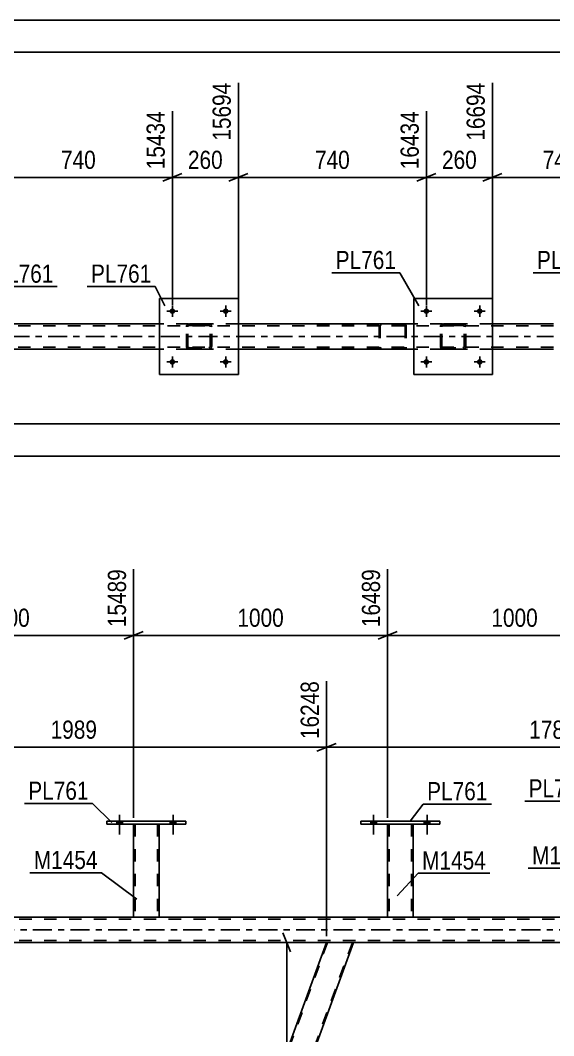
# Model space of a CAD drawing. Header units: millimetres. Extents: x 0 to 841, y 0 to 594.
# Drawn here: x 669.8 to 753.8, y 434 to 594 of the extents above; entities that cross this region are included whole.
import ezdxf

# ---------------------------------------------------------------- set-up
doc = ezdxf.new("R2010")
doc.units = ezdxf.units.MM
doc.linetypes.add('DXK_LINE_DOT2', pattern=[3.9198, 1.9599, -1.9599])
doc.linetypes.add('DXK_LINE_DOT3', pattern=[5.9187, 2.979, -0.9799, 0.9799, -0.9799])
doc.styles.add('Arial Narrow', font='ARIALN.TTF', dxfattribs={"height": 0.2})

# ---------------------------------------------------------------- blocks, each defined once
blk = doc.blocks.new('Unknown-814553284-1133')
at = {"color": 5, "linetype": 'Continuous'}
for p, q in [((841, 594), (0, 594)), ((836, 589), (5, 589))]:
    blk.add_line(p, q, dxfattribs=at)
blk = doc.blocks.new('Part-814553284-2963 - 2913')
at = {"color": 7, "linetype": 'DXK_LINE_DOT2'}
for p, q in [((753.76, 545.84), (76.4, 545.84)), ((704.16, 546.16), (691.76, 546.16)), ((744.16, 546.16), (731.76, 546.16)), ((753.76, 542.48), (76.4, 542.48)), ((704.16, 542.16), (691.76, 542.16)), ((744.16, 542.16), (731.76, 542.16))]:
    blk.add_line(p, q, dxfattribs=at)
at = {"color": 2, "linetype": 'Continuous'}
for p, q in [((691.76, 546.16), (664.16, 546.16)), ((731.76, 546.16), (704.16, 546.16)), ((753.76, 546.16), (744.16, 546.16)), ((691.76, 542.16), (664.16, 542.16)), ((731.76, 542.16), (704.16, 542.16)), ((753.76, 542.16), (744.16, 542.16))]:
    blk.add_line(p, q, dxfattribs=at)
at = {"color": 7, "linetype": 'DXK_LINE_DOT3'}
blk.add_line((76.4, 544.16), (753.76, 544.16), dxfattribs=at)
blk = doc.blocks.new('Part-814553284-3054 - 2913')
at = {"color": 2, "linetype": 'Continuous'}
for p, q in [((691.76, 550.16), (691.76, 538.16)), ((691.76, 550.16), (704.16, 550.16)), ((704.16, 550.16), (704.16, 538.16)), ((691.76, 538.16), (704.16, 538.16))]:
    blk.add_line(p, q, dxfattribs=at)
blk = doc.blocks.new('Part-814553284-3055 - 2913')
at = {"color": 7, "linetype": 'DXK_LINE_DOT2'}
for p, q in [((695.96, 545.68), (695.99, 545.86)), ((695.99, 545.86), (695.96, 545.68)), ((696.2, 545.68), (696.22, 545.77)), ((696.22, 545.77), (696.2, 545.68)), ((696.22, 545.77), (696.27, 545.85)), ((696.27, 545.85), (696.22, 545.77)), ((696.25, 546.12), (696.44, 546.16)), ((696.44, 546.16), (696.25, 546.12)), ((696.27, 545.85), (696.35, 545.9)), ((696.35, 545.9), (696.27, 545.85)), ((696.35, 545.9), (696.44, 545.92)), ((696.44, 545.92), (696.35, 545.9)), ((696.44, 546.16), (699.48, 546.16)), ((696.44, 546.16), (696.44, 546.16)), ((696.44, 546.16), (699.48, 546.16)), ((696.44, 545.92), (699.48, 545.92)), ((696.44, 545.92), (696.44, 545.92)), ((699.48, 545.92), (696.44, 545.92)), ((699.48, 546.16), (699.48, 546.16)), ((699.48, 546.16), (699.66, 546.12)), ((699.66, 546.12), (699.48, 546.16)), ((699.48, 545.92), (699.48, 545.92)), ((699.48, 545.92), (699.57, 545.9)), ((699.57, 545.9), (699.48, 545.92)), ((699.57, 545.9), (699.65, 545.85)), ((699.65, 545.85), (699.57, 545.9)), ((699.65, 545.85), (699.7, 545.77)), ((699.7, 545.77), (699.65, 545.85)), ((699.7, 545.77), (699.72, 545.68)), ((699.72, 545.68), (699.7, 545.77)), ((699.92, 545.86), (699.96, 545.68)), ((699.96, 545.68), (699.92, 545.86)), ((695.96, 542.64), (695.96, 545.68)), ((696.2, 542.64), (696.2, 545.68)), ((699.72, 542.64), (699.72, 545.68)), ((699.96, 542.64), (699.96, 545.68)), ((695.99, 542.45), (695.96, 542.64)), ((695.96, 542.64), (695.99, 542.45)), ((696.22, 542.54), (696.2, 542.64)), ((696.2, 542.64), (696.22, 542.55)), ((696.22, 542.55), (696.27, 542.47)), ((696.27, 542.47), (696.22, 542.54)), ((699.65, 542.47), (699.7, 542.55)), ((699.7, 542.54), (699.65, 542.47)), ((699.72, 542.64), (699.7, 542.54)), ((699.7, 542.55), (699.72, 542.64)), ((699.96, 542.64), (699.92, 542.45)), ((699.92, 542.45), (699.96, 542.64)), ((696.44, 542.16), (696.25, 542.19)), ((696.25, 542.19), (696.44, 542.16)), ((696.35, 542.41), (696.27, 542.47)), ((696.27, 542.47), (696.35, 542.42)), ((696.35, 542.42), (696.44, 542.4)), ((696.44, 542.4), (696.35, 542.41)), ((696.44, 542.4), (699.48, 542.4)), ((696.44, 542.4), (696.44, 542.4)), ((696.44, 542.4), (699.48, 542.4)), ((696.44, 542.16), (699.48, 542.16)), ((696.44, 542.16), (696.44, 542.16)), ((696.44, 542.16), (699.48, 542.16)), ((699.48, 542.4), (699.57, 542.42)), ((699.57, 542.41), (699.48, 542.4)), ((699.48, 542.4), (699.48, 542.4)), ((699.66, 542.19), (699.48, 542.16)), ((699.48, 542.16), (699.66, 542.19)), ((699.48, 542.16), (699.48, 542.16)), ((699.65, 542.47), (699.57, 542.41)), ((699.57, 542.42), (699.65, 542.47))]:
    blk.add_line(p, q, dxfattribs=at)
at = {"color": 7, "linetype": 'DXK_LINE_DOT3'}
blk.add_line((697.96, 544.16), (697.96, 544.16), dxfattribs=at)
at = {"color": 7, "linetype": 'DXK_LINE_DOT2'}
for centre, start, end in [((696.44, 545.68), 112.5, 157.5), ((696.44, 545.68), 112.5, 157.5), ((699.48, 545.68), 22.5, 67.5), ((699.48, 545.68), 22.5, 67.5), ((696.44, 542.64), 202.5, 247.5), ((696.44, 542.64), 202.5, 247.5), ((699.48, 542.64), 292.5, 337.5), ((699.48, 542.64), 292.5, 337.5)]:
    blk.add_arc(centre, 0.48, start, end, dxfattribs=at)
blk = doc.blocks.new('Bolt-814553284-3177 - 2913')
at = {"linetype": 'Continuous'}
for points in [[(734.2, 540.16, -1), (733.32, 540.16, -1)], [(742.6, 540.16, -1), (741.72, 540.16, -1)]]:
    blk.add_hatch(color=1, dxfattribs=at).paths.add_polyline_path(points)
at = {"color": 1, "linetype": 'Continuous'}
for p, q in [((733.76, 541.04), (733.76, 539.28)), ((742.16, 541.04), (742.16, 539.28)), ((732.88, 540.16), (734.64, 540.16)), ((741.28, 540.16), (743.04, 540.16))]:
    blk.add_line(p, q, dxfattribs=at)
blk = doc.blocks.new('Bolt-814553284-2997 - 2913')
at = {"linetype": 'Continuous'}
for points in [[(694.2, 548.16, -1), (693.32, 548.16, -1)], [(702.6, 548.16, -1), (701.72, 548.16, -1)]]:
    blk.add_hatch(color=1, dxfattribs=at).paths.add_polyline_path(points)
at = {"color": 1, "linetype": 'Continuous'}
for p, q in [((693.76, 549.04), (693.76, 547.28)), ((702.16, 549.04), (702.16, 547.28)), ((692.88, 548.16), (694.64, 548.16)), ((701.28, 548.16), (703.04, 548.16))]:
    blk.add_line(p, q, dxfattribs=at)
blk = doc.blocks.new('Bolt-814553284-2998 - 2913')
at = {"linetype": 'Continuous'}
for points in [[(694.2, 540.16, -1), (693.32, 540.16, -1)], [(702.6, 540.16, -1), (701.72, 540.16, -1)]]:
    blk.add_hatch(color=1, dxfattribs=at).paths.add_polyline_path(points)
at = {"color": 1, "linetype": 'Continuous'}
for p, q in [((693.76, 541.04), (693.76, 539.28)), ((702.16, 541.04), (702.16, 539.28)), ((692.88, 540.16), (694.64, 540.16)), ((701.28, 540.16), (703.04, 540.16))]:
    blk.add_line(p, q, dxfattribs=at)
blk = doc.blocks.new('Part-814553284-3118 - 2913')
at = {"color": 7, "linetype": 'DXK_LINE_DOT2'}
for p, q in [((730.24, 546.16), (714.91, 546.16)), ((730.24, 546), (714.91, 546)), ((726.35, 545.96), (726.33, 545.84)), ((726.33, 545.84), (726.33, 542.48)), ((726.5, 545.84), (726.51, 545.9)), ((726.5, 545.84), (726.5, 542.48)), ((726.51, 545.9), (726.55, 545.95)), ((726.67, 546.16), (726.54, 546.13)), ((726.55, 545.95), (726.58, 545.97)), ((726.58, 545.97), (726.6, 545.98)), ((726.6, 545.98), (726.67, 546)), ((730.37, 546.13), (730.24, 546.16)), ((730.24, 546), (730.31, 545.98)), ((730.31, 545.98), (730.36, 545.95)), ((730.36, 545.95), (730.4, 545.9)), ((730.4, 545.9), (730.41, 545.84)), ((730.41, 545.84), (730.41, 542.48)), ((730.58, 545.84), (730.56, 545.96)), ((730.58, 545.84), (730.58, 542.48)), ((730.24, 542.32), (714.91, 542.32)), ((730.24, 542.16), (714.91, 542.16)), ((726.33, 542.48), (726.35, 542.35)), ((726.51, 542.42), (726.5, 542.48)), ((726.55, 542.36), (726.51, 542.42)), ((726.54, 542.18), (726.67, 542.16)), ((726.55, 542.36), (726.58, 542.34)), ((726.58, 542.34), (726.6, 542.33)), ((726.6, 542.33), (726.67, 542.32)), ((730.31, 542.33), (730.24, 542.32)), ((730.24, 542.16), (730.37, 542.18)), ((730.36, 542.36), (730.31, 542.33)), ((730.4, 542.42), (730.36, 542.36)), ((730.41, 542.48), (730.4, 542.42)), ((730.56, 542.35), (730.58, 542.48))]:
    blk.add_line(p, q, dxfattribs=at)
for centre, start, end in [((730.26, 545.82), 24.32, 69.2417), ((726.65, 542.49), 204.32, 249.2417), ((730.26, 542.49), 290.7583, 335.68)]:
    blk.add_arc(centre, 0.331, start, end, dxfattribs=at)
blk = doc.blocks.new('Part-814553284-3171 - 2913')
at = {"color": 7, "linetype": 'DXK_LINE_DOT2'}
for p, q in [((735.96, 545.68), (735.99, 545.86)), ((735.99, 545.86), (735.96, 545.68)), ((736.2, 545.68), (736.22, 545.77)), ((736.22, 545.77), (736.2, 545.68)), ((736.22, 545.77), (736.27, 545.85)), ((736.27, 545.85), (736.22, 545.77)), ((736.25, 546.12), (736.44, 546.16)), ((736.44, 546.16), (736.25, 546.12)), ((736.27, 545.85), (736.35, 545.9)), ((736.35, 545.9), (736.27, 545.85)), ((736.35, 545.9), (736.44, 545.92)), ((736.44, 545.92), (736.35, 545.9)), ((736.44, 546.16), (739.48, 546.16)), ((736.44, 546.16), (736.44, 546.16)), ((736.44, 546.16), (739.48, 546.16)), ((736.44, 545.92), (739.48, 545.92)), ((736.44, 545.92), (736.44, 545.92)), ((739.48, 545.92), (736.44, 545.92)), ((739.48, 546.16), (739.48, 546.16)), ((739.48, 546.16), (739.66, 546.12)), ((739.66, 546.12), (739.48, 546.16)), ((739.48, 545.92), (739.48, 545.92)), ((739.48, 545.92), (739.57, 545.9)), ((739.57, 545.9), (739.48, 545.92)), ((739.57, 545.9), (739.65, 545.85)), ((739.65, 545.85), (739.57, 545.9)), ((739.65, 545.85), (739.7, 545.77)), ((739.7, 545.77), (739.65, 545.85)), ((739.7, 545.77), (739.72, 545.68)), ((739.72, 545.68), (739.7, 545.77)), ((739.92, 545.86), (739.96, 545.68)), ((739.96, 545.68), (739.92, 545.86)), ((735.96, 542.64), (735.96, 545.68)), ((736.2, 542.64), (736.2, 545.68)), ((739.72, 542.64), (739.72, 545.68)), ((739.96, 542.64), (739.96, 545.68)), ((735.99, 542.45), (735.96, 542.64)), ((735.96, 542.64), (735.99, 542.45)), ((736.22, 542.54), (736.2, 542.64)), ((736.2, 542.64), (736.22, 542.55)), ((736.22, 542.55), (736.27, 542.47)), ((736.27, 542.47), (736.22, 542.54)), ((739.65, 542.47), (739.7, 542.55)), ((739.7, 542.54), (739.65, 542.47)), ((739.72, 542.64), (739.7, 542.54)), ((739.7, 542.55), (739.72, 542.64)), ((739.96, 542.64), (739.92, 542.45)), ((739.92, 542.45), (739.96, 542.64)), ((736.44, 542.16), (736.25, 542.19)), ((736.25, 542.19), (736.44, 542.16)), ((736.35, 542.41), (736.27, 542.47)), ((736.27, 542.47), (736.35, 542.42)), ((736.35, 542.42), (736.44, 542.4)), ((736.44, 542.4), (736.35, 542.41)), ((736.44, 542.4), (739.48, 542.4)), ((736.44, 542.4), (736.44, 542.4)), ((736.44, 542.4), (739.48, 542.4)), ((736.44, 542.16), (739.48, 542.16)), ((736.44, 542.16), (736.44, 542.16)), ((736.44, 542.16), (739.48, 542.16)), ((739.48, 542.4), (739.57, 542.42)), ((739.57, 542.41), (739.48, 542.4)), ((739.48, 542.4), (739.48, 542.4)), ((739.66, 542.19), (739.48, 542.16)), ((739.48, 542.16), (739.66, 542.19)), ((739.48, 542.16), (739.48, 542.16)), ((739.65, 542.47), (739.57, 542.41)), ((739.57, 542.42), (739.65, 542.47))]:
    blk.add_line(p, q, dxfattribs=at)
at = {"color": 7, "linetype": 'DXK_LINE_DOT3'}
blk.add_line((737.96, 544.16), (737.96, 544.16), dxfattribs=at)
at = {"color": 7, "linetype": 'DXK_LINE_DOT2'}
for centre, start, end in [((736.44, 545.68), 112.5, 157.5), ((736.44, 545.68), 112.5, 157.5), ((739.48, 545.68), 22.5, 67.5), ((739.48, 545.68), 22.5, 67.5), ((736.44, 542.64), 202.5, 247.5), ((736.44, 542.64), 202.5, 247.5), ((739.48, 542.64), 292.5, 337.5), ((739.48, 542.64), 292.5, 337.5)]:
    blk.add_arc(centre, 0.48, start, end, dxfattribs=at)
blk = doc.blocks.new('Part-814553284-3176 - 2913')
at = {"color": 2, "linetype": 'Continuous'}
for p, q in [((731.76, 550.16), (731.76, 538.16)), ((731.76, 550.16), (744.16, 550.16)), ((744.16, 550.16), (744.16, 538.16)), ((731.76, 538.16), (744.16, 538.16))]:
    blk.add_line(p, q, dxfattribs=at)
blk = doc.blocks.new('Bolt-814553284-3178 - 2913')
at = {"linetype": 'Continuous'}
for points in [[(734.2, 548.16, -1), (733.32, 548.16, -1)], [(742.6, 548.16, -1), (741.72, 548.16, -1)]]:
    blk.add_hatch(color=1, dxfattribs=at).paths.add_polyline_path(points)
at = {"color": 1, "linetype": 'Continuous'}
for p, q in [((733.76, 549.04), (733.76, 547.28)), ((742.16, 549.04), (742.16, 547.28)), ((732.88, 548.16), (734.64, 548.16)), ((741.28, 548.16), (743.04, 548.16))]:
    blk.add_line(p, q, dxfattribs=at)
blk = doc.blocks.new('Part-814553284-4038 - 3941')
at = {"color": 7, "linetype": 'DXK_LINE_DOT2'}
for p, q in [((789.21, 452.34), (68.1, 452.34)), ((691.66, 452.66), (687.66, 452.66)), ((731.66, 452.66), (727.66, 452.66)), ((789.21, 448.98), (68.1, 448.98)), ((722.28, 448.66), (718.03, 448.66))]:
    blk.add_line(p, q, dxfattribs=at)
at = {"color": 2, "linetype": 'Continuous'}
for p, q in [((687.66, 452.66), (651.66, 452.66)), ((727.66, 452.66), (691.66, 452.66)), ((767.66, 452.66), (731.66, 452.66)), ((718.03, 448.66), (638.47, 448.66)), ((789.21, 448.66), (722.28, 448.66))]:
    blk.add_line(p, q, dxfattribs=at)
at = {"color": 7, "linetype": 'DXK_LINE_DOT3'}
blk.add_line((68.1, 450.66), (789.21, 450.66), dxfattribs=at)
blk = doc.blocks.new('Part-814553284-4076 - 3941')
at = {"color": 7, "linetype": 'DXK_LINE_DOT2'}
for p, q in [((718.2, 448.66), (674.08, 327.44)), ((722.11, 448.66), (677.99, 327.44)), ((675.15, 330.87), (673.91, 327.44)), ((673.91, 327.44), (678.16, 327.44))]:
    blk.add_line(p, q, dxfattribs=at)
at = {"color": 2, "linetype": 'Continuous'}
for p, q in [((718.03, 448.66), (675.15, 330.87)), ((678.16, 327.44), (722.28, 448.66)), ((722.28, 448.66), (718.03, 448.66))]:
    blk.add_line(p, q, dxfattribs=at)
blk = doc.blocks.new('Part-814553284-4081 - 3941')
at = {"color": 2, "linetype": 'Continuous'}
for p, q in [((637.15, 448.66), (635.62, 444.47)), ((638.47, 448.66), (637.15, 448.66)), ((675.17, 330.92), (638.47, 448.66)), ((672.06, 327.44), (635.6, 444.41)), ((635.62, 444.47), (635.62, 444.46)), ((674.9, 330.17), (673.91, 327.44)), ((675.15, 330.86), (674.9, 330.17)), ((675.15, 330.87), (675.15, 330.86))]:
    blk.add_line(p, q, dxfattribs=at)
at = {"color": 7, "linetype": 'DXK_LINE_DOT2'}
for p, q in [((675.03, 330.54), (638.22, 448.66)), ((635.62, 444.47), (635.6, 444.41)), ((672.31, 327.44), (635.74, 444.79)), ((674.9, 330.17), (675.09, 330.7)), ((675.17, 330.92), (675.15, 330.87)), ((673.91, 327.44), (672.06, 327.44))]:
    blk.add_line(p, q, dxfattribs=at)
blk = doc.blocks.new('Bolt-814553284-4195 - 3941')
at = {"linetype": 'Continuous'}
for points in [[(685.02, 467.31), (685.9, 467.31), (685.9, 467.79), (685.02, 467.79)], [(693.42, 467.31), (694.3, 467.31), (694.3, 467.79), (693.42, 467.79)]]:
    blk.add_hatch(color=1, dxfattribs=at).paths.add_polyline_path(points)
at = {"color": 1, "linetype": 'Continuous'}
for p, q in [((685.02, 467.79), (685.02, 467.31)), ((685.46, 468.79), (685.46, 465.67)), ((685.9, 467.79), (685.9, 467.31)), ((693.42, 467.79), (693.42, 467.31)), ((693.86, 468.79), (693.86, 465.67)), ((694.3, 467.79), (694.3, 467.31))]:
    blk.add_line(p, q, dxfattribs=at)
blk = doc.blocks.new('Part-814553284-4238 - 3941')
at = {"color": 2, "linetype": 'Continuous'}
for p, q in [((683.46, 467.79), (695.86, 467.79)), ((683.46, 467.31), (683.46, 467.79)), ((695.86, 467.31), (683.46, 467.31)), ((695.86, 467.79), (695.86, 467.31))]:
    blk.add_line(p, q, dxfattribs=at)
blk = doc.blocks.new('Part-814553284-4295 - 3941')
at = {"color": 2, "linetype": 'Continuous'}
for p, q in [((687.66, 467.31), (687.66, 452.66)), ((691.66, 467.31), (691.66, 452.66)), ((687.69, 452.66), (687.66, 452.66)), ((687.8, 452.66), (687.69, 452.66)), ((687.95, 452.66), (687.8, 452.66)), ((691.36, 452.66), (687.95, 452.66)), ((691.52, 452.66), (691.36, 452.66)), ((691.62, 452.66), (691.52, 452.66)), ((691.66, 452.66), (691.62, 452.66))]:
    blk.add_line(p, q, dxfattribs=at)
at = {"color": 7, "linetype": 'DXK_LINE_DOT2'}
for p, q in [((687.66, 467.31), (687.66, 467.31)), ((687.66, 467.31), (687.66, 467.31)), ((687.66, 467.31), (687.66, 467.31)), ((687.69, 467.31), (687.66, 467.31)), ((687.66, 467.31), (687.69, 467.31)), ((687.8, 467.31), (687.69, 467.31)), ((687.69, 467.31), (687.8, 467.31)), ((687.95, 467.31), (687.8, 467.31)), ((687.8, 467.31), (687.95, 467.31)), ((687.9, 467.31), (687.9, 467.31)), ((687.9, 467.31), (687.9, 452.66)), ((687.92, 467.31), (687.9, 467.31)), ((687.9, 467.31), (687.92, 467.31)), ((687.97, 467.31), (687.92, 467.31)), ((687.92, 467.31), (687.97, 467.31)), ((691.36, 467.31), (687.95, 467.31)), ((691.36, 467.31), (687.95, 467.31)), ((691.27, 467.31), (687.97, 467.31)), ((687.97, 467.31), (688.05, 467.31)), ((691.35, 467.31), (688.05, 467.31)), ((691.35, 467.31), (691.27, 467.31)), ((691.4, 467.31), (691.35, 467.31)), ((691.35, 467.31), (691.4, 467.31)), ((691.36, 467.31), (691.52, 467.31)), ((691.52, 467.31), (691.36, 467.31)), ((691.42, 467.31), (691.4, 467.31)), ((691.4, 467.31), (691.42, 467.31)), ((691.42, 467.31), (691.42, 467.31)), ((691.42, 467.31), (691.42, 452.66)), ((691.52, 467.31), (691.62, 467.31)), ((691.62, 467.31), (691.52, 467.31)), ((691.62, 467.31), (691.66, 467.31)), ((691.66, 467.31), (691.62, 467.31)), ((691.66, 467.31), (691.66, 467.31)), ((691.66, 467.31), (691.66, 467.31)), ((691.66, 467.31), (691.66, 467.31)), ((687.66, 452.66), (687.69, 452.66)), ((687.69, 452.66), (687.8, 452.66)), ((687.8, 452.66), (687.95, 452.66)), ((687.92, 452.66), (687.9, 452.66)), ((687.9, 452.66), (687.92, 452.66)), ((687.97, 452.66), (687.92, 452.66)), ((687.92, 452.66), (687.97, 452.66)), ((691.36, 452.66), (687.95, 452.66)), ((691.27, 452.66), (687.97, 452.66)), ((687.97, 452.66), (688.05, 452.66)), ((691.4, 452.66), (688.05, 452.66)), ((691.35, 452.66), (691.27, 452.66)), ((691.4, 452.66), (691.35, 452.66)), ((691.36, 452.66), (691.52, 452.66)), ((691.42, 452.66), (691.4, 452.66)), ((691.4, 452.66), (691.42, 452.66)), ((691.52, 452.66), (691.62, 452.66)), ((691.62, 452.66), (691.66, 452.66))]:
    blk.add_line(p, q, dxfattribs=at)
blk = doc.blocks.new('Bolt-814553284-4304 - 3941')
at = {"linetype": 'Continuous'}
for points in [[(685.02, 467.31), (685.9, 467.31), (685.9, 467.79), (685.02, 467.79)], [(693.42, 467.31), (694.3, 467.31), (694.3, 467.79), (693.42, 467.79)]]:
    blk.add_hatch(color=1, dxfattribs=at).paths.add_polyline_path(points)
at = {"color": 1, "linetype": 'Continuous'}
for p, q in [((685.02, 467.79), (685.02, 467.31)), ((685.46, 468.79), (685.46, 465.67)), ((685.9, 467.79), (685.9, 467.31)), ((693.42, 467.79), (693.42, 467.31)), ((693.86, 468.79), (693.86, 465.67)), ((694.3, 467.79), (694.3, 467.31))]:
    blk.add_line(p, q, dxfattribs=at)
blk = doc.blocks.new('Bolt-814553284-4426 - 3941')
at = {"linetype": 'Continuous'}
for points in [[(725.02, 467.31), (725.9, 467.31), (725.9, 467.79), (725.02, 467.79)], [(733.42, 467.31), (734.3, 467.31), (734.3, 467.79), (733.42, 467.79)]]:
    blk.add_hatch(color=1, dxfattribs=at).paths.add_polyline_path(points)
at = {"color": 1, "linetype": 'Continuous'}
for p, q in [((725.02, 467.79), (725.02, 467.31)), ((725.46, 468.79), (725.46, 465.67)), ((725.9, 467.79), (725.9, 467.31)), ((733.42, 467.79), (733.42, 467.31)), ((733.86, 468.79), (733.86, 465.67)), ((734.3, 467.79), (734.3, 467.31))]:
    blk.add_line(p, q, dxfattribs=at)
blk = doc.blocks.new('Part-814553284-4424 - 3941')
at = {"color": 2, "linetype": 'Continuous'}
for p, q in [((723.46, 467.79), (735.86, 467.79)), ((723.46, 467.31), (723.46, 467.79)), ((735.86, 467.31), (723.46, 467.31)), ((735.86, 467.79), (735.86, 467.31))]:
    blk.add_line(p, q, dxfattribs=at)
blk = doc.blocks.new('Part-814553284-4419 - 3941')
at = {"color": 2, "linetype": 'Continuous'}
for p, q in [((727.66, 467.31), (727.66, 452.66)), ((731.66, 467.31), (731.66, 452.66)), ((727.69, 452.66), (727.66, 452.66)), ((727.8, 452.66), (727.69, 452.66)), ((727.95, 452.66), (727.8, 452.66)), ((731.36, 452.66), (727.95, 452.66)), ((731.52, 452.66), (731.36, 452.66)), ((731.62, 452.66), (731.52, 452.66)), ((731.66, 452.66), (731.62, 452.66))]:
    blk.add_line(p, q, dxfattribs=at)
at = {"color": 7, "linetype": 'DXK_LINE_DOT2'}
for p, q in [((727.66, 467.31), (727.66, 467.31)), ((727.66, 467.31), (727.66, 467.31)), ((727.66, 467.31), (727.66, 467.31)), ((727.69, 467.31), (727.66, 467.31)), ((727.66, 467.31), (727.69, 467.31)), ((727.8, 467.31), (727.69, 467.31)), ((727.69, 467.31), (727.8, 467.31)), ((727.95, 467.31), (727.8, 467.31)), ((727.8, 467.31), (727.95, 467.31)), ((727.9, 467.31), (727.9, 467.31)), ((727.9, 467.31), (727.9, 452.66)), ((727.92, 467.31), (727.9, 467.31)), ((727.9, 467.31), (727.92, 467.31)), ((727.97, 467.31), (727.92, 467.31)), ((727.92, 467.31), (727.97, 467.31)), ((731.36, 467.31), (727.95, 467.31)), ((731.36, 467.31), (727.95, 467.31)), ((731.27, 467.31), (727.97, 467.31)), ((727.97, 467.31), (728.05, 467.31)), ((731.35, 467.31), (728.05, 467.31)), ((731.35, 467.31), (731.27, 467.31)), ((731.4, 467.31), (731.35, 467.31)), ((731.35, 467.31), (731.4, 467.31)), ((731.36, 467.31), (731.52, 467.31)), ((731.52, 467.31), (731.36, 467.31)), ((731.42, 467.31), (731.4, 467.31)), ((731.4, 467.31), (731.42, 467.31)), ((731.42, 467.31), (731.42, 467.31)), ((731.42, 467.31), (731.42, 452.66)), ((731.52, 467.31), (731.62, 467.31)), ((731.62, 467.31), (731.52, 467.31)), ((731.62, 467.31), (731.66, 467.31)), ((731.66, 467.31), (731.62, 467.31)), ((731.66, 467.31), (731.66, 467.31)), ((731.66, 467.31), (731.66, 467.31)), ((731.66, 467.31), (731.66, 467.31)), ((727.66, 452.66), (727.69, 452.66)), ((727.69, 452.66), (727.8, 452.66)), ((727.8, 452.66), (727.95, 452.66)), ((727.92, 452.66), (727.9, 452.66)), ((727.9, 452.66), (727.92, 452.66)), ((727.97, 452.66), (727.92, 452.66)), ((727.92, 452.66), (727.97, 452.66)), ((731.36, 452.66), (727.95, 452.66)), ((731.27, 452.66), (727.97, 452.66)), ((727.97, 452.66), (728.05, 452.66)), ((731.4, 452.66), (728.05, 452.66)), ((731.35, 452.66), (731.27, 452.66)), ((731.4, 452.66), (731.35, 452.66)), ((731.36, 452.66), (731.52, 452.66)), ((731.42, 452.66), (731.4, 452.66)), ((731.4, 452.66), (731.42, 452.66)), ((731.52, 452.66), (731.62, 452.66)), ((731.62, 452.66), (731.66, 452.66))]:
    blk.add_line(p, q, dxfattribs=at)
blk = doc.blocks.new('Bolt-814553284-4425 - 3941')
at = {"linetype": 'Continuous'}
for points in [[(725.02, 467.31), (725.9, 467.31), (725.9, 467.79), (725.02, 467.79)], [(733.42, 467.31), (734.3, 467.31), (734.3, 467.79), (733.42, 467.79)]]:
    blk.add_hatch(color=1, dxfattribs=at).paths.add_polyline_path(points)
at = {"color": 1, "linetype": 'Continuous'}
for p, q in [((725.02, 467.79), (725.02, 467.31)), ((725.46, 468.79), (725.46, 465.67)), ((725.9, 467.79), (725.9, 467.31)), ((733.42, 467.79), (733.42, 467.31)), ((733.86, 468.79), (733.86, 465.67)), ((734.3, 467.79), (734.3, 467.31))]:
    blk.add_line(p, q, dxfattribs=at)
blk = doc.blocks.new('StraightDimension-814553284-21537 - 2913')
at = {"color": 7, "linetype": 'Continuous'}
for p, q in [((664.16, 547.16), (664.16, 584.17)), ((693.76, 549.16), (693.76, 579.67)), ((665.66, 569.83), (662.66, 568.63)), ((692.26, 568.63), (695.26, 569.83)), ((664.16, 569.23), (693.76, 569.23))]:
    blk.add_line(p, q, dxfattribs=at)
at = {"color": 0, "linetype": 'Continuous'}
blk.add_wipeout([(693.16, 580.27), (688.96, 580.27), (688.96, 569.93), (693.16, 569.93)], dxfattribs=at)
at = {"color": 0}
blk.add_wipeout([(682.3, 569.98), (682.3, 574.18), (675.62, 574.18), (675.62, 569.98)], dxfattribs=at)
at = {"color": 3, "linetype": 'Continuous', "style": 'Arial Narrow'}
blk.add_text('15434', height=2.863, rotation=90.0002, dxfattribs=at).set_placement((692.56, 570.53))
at = {"color": 3, "style": 'Arial Narrow'}
blk.add_text('740', height=2.863, dxfattribs=at).set_placement((676.22, 570.58))
blk = doc.blocks.new('StraightDimension-814553284-21535 - 2913')
at = {"color": 7, "linetype": 'Continuous'}
for p, q in [((704.16, 547.16), (704.16, 584.17)), ((733.76, 549.16), (733.76, 579.67)), ((705.66, 569.83), (702.66, 568.63)), ((732.26, 568.63), (735.26, 569.83)), ((704.16, 569.23), (733.76, 569.23))]:
    blk.add_line(p, q, dxfattribs=at)
at = {"color": 0, "linetype": 'Continuous'}
blk.add_wipeout([(733.16, 580.27), (728.96, 580.27), (728.96, 569.93), (733.16, 569.93)], dxfattribs=at)
at = {"color": 0}
blk.add_wipeout([(722.3, 569.98), (722.3, 574.18), (715.62, 574.18), (715.62, 569.98)], dxfattribs=at)
at = {"color": 3, "linetype": 'Continuous', "style": 'Arial Narrow'}
blk.add_text('16434', height=2.863, rotation=90.0002, dxfattribs=at).set_placement((732.56, 570.53))
at = {"color": 3, "style": 'Arial Narrow'}
blk.add_text('740', height=2.863, dxfattribs=at).set_placement((716.22, 570.58))
blk = doc.blocks.new('StraightDimension-814553284-3350 - 2913')
at = {"color": 7, "linetype": 'Continuous'}
blk.add_line((76.4, 530.38), (789.21, 530.38), dxfattribs=at)
blk = doc.blocks.new('StraightDimension-814553284-3371 - 2913')
at = {"color": 7, "linetype": 'Continuous'}
blk.add_line((75.76, 525.31), (789.85, 525.31), dxfattribs=at)
blk = doc.blocks.new('StraightDimension-814553284-21533 - 2913')
at = {"color": 7, "linetype": 'Continuous'}
for p, q in [((744.16, 547.16), (744.16, 584.17)), ((765.46, 549.16), (765.46, 579.67)), ((745.66, 569.83), (742.66, 568.63)), ((763.96, 568.63), (766.96, 569.83)), ((744.16, 569.23), (765.46, 569.23))]:
    blk.add_line(p, q, dxfattribs=at)
at = {"color": 0, "linetype": 'Continuous'}
blk.add_wipeout([(764.86, 580.27), (760.66, 580.27), (760.66, 569.93), (764.86, 569.93)], dxfattribs=at)
at = {"color": 0}
blk.add_wipeout([(758.15, 569.98), (758.15, 574.18), (751.47, 574.18), (751.47, 569.98)], dxfattribs=at)
at = {"color": 3, "linetype": 'Continuous', "style": 'Arial Narrow'}
blk.add_text('17434', height=2.863, rotation=90.0002, dxfattribs=at).set_placement((764.26, 570.53))
at = {"color": 3, "style": 'Arial Narrow'}
blk.add_text('740', height=2.863, dxfattribs=at).set_placement((752.07, 570.58))
blk = doc.blocks.new('StraightDimension-814553284-21534 - 2913')
at = {"color": 7, "linetype": 'Continuous'}
for p, q in [((744.16, 547.16), (744.16, 584.17)), ((733.76, 549.16), (733.76, 579.67)), ((732.26, 568.63), (735.26, 569.83)), ((745.66, 569.83), (742.66, 568.63)), ((733.76, 569.23), (744.16, 569.23))]:
    blk.add_line(p, q, dxfattribs=at)
at = {"color": 0}
blk.add_wipeout([(742.3, 569.98), (742.3, 574.18), (735.62, 574.18), (735.62, 569.98)], dxfattribs=at)
at = {"color": 3, "style": 'Arial Narrow'}
blk.add_text('260', height=2.863, dxfattribs=at).set_placement((736.22, 570.58))
at = {"color": 0, "linetype": 'Continuous'}
blk.add_wipeout([(743.56, 584.77), (739.36, 584.77), (739.36, 574.43), (743.56, 574.43)], dxfattribs=at)
at = {"color": 3, "linetype": 'Continuous', "style": 'Arial Narrow'}
blk.add_text('16694', height=2.863, rotation=90.0002, dxfattribs=at).set_placement((742.96, 575.03))
blk = doc.blocks.new('StraightDimension-814553284-21536 - 2913')
at = {"color": 7, "linetype": 'Continuous'}
for p, q in [((704.16, 547.16), (704.16, 584.17)), ((693.76, 549.16), (693.76, 579.67)), ((692.26, 568.63), (695.26, 569.83)), ((705.66, 569.83), (702.66, 568.63)), ((693.76, 569.23), (704.16, 569.23))]:
    blk.add_line(p, q, dxfattribs=at)
at = {"color": 0}
blk.add_wipeout([(702.3, 569.98), (702.3, 574.18), (695.61, 574.18), (695.61, 569.98)], dxfattribs=at)
at = {"color": 3, "style": 'Arial Narrow'}
blk.add_text('260', height=2.863, dxfattribs=at).set_placement((696.21, 570.58))
at = {"color": 0, "linetype": 'Continuous'}
blk.add_wipeout([(703.56, 584.77), (699.36, 584.77), (699.36, 574.43), (703.56, 574.43)], dxfattribs=at)
at = {"color": 3, "linetype": 'Continuous', "style": 'Arial Narrow'}
blk.add_text('15694', height=2.863, rotation=90.0002, dxfattribs=at).set_placement((702.96, 575.03))
blk = doc.blocks.new('StraightDimension-814553284-4943 - 3941')
at = {"color": 7, "linetype": 'Continuous'}
for p, q in [((806.24, 449.16), (805.04, 452.16)), ((790.85, 450.66), (808.04, 450.66)), ((805.64, 324.8), (805.64, 450.66)), ((805.04, 326.3), (806.24, 323.3)), ((745.27, 324.8), (808.04, 324.8))]:
    blk.add_line(p, q, dxfattribs=at)
at = {"color": 0}
blk.add_wipeout([(804.89, 391.99), (800.69, 391.99), (800.69, 383.48), (804.89, 383.48)], dxfattribs=at)
at = {"color": 3, "style": 'Arial Narrow'}
blk.add_text('3147', height=2.863, rotation=90.0002, dxfattribs=at).set_placement((804.29, 384.08))
blk = doc.blocks.new('StraightDimension-814553284-4953 - 3941')
at = {"color": 7, "linetype": 'Continuous'}
for p, q in [((712.38, 447.16), (711.18, 450.16)), ((729.64, 448.66), (708.93, 448.66)), ((711.78, 327.44), (711.78, 448.66)), ((711.18, 328.94), (712.38, 325.94)), ((703.39, 327.44), (714.18, 327.44))]:
    blk.add_line(p, q, dxfattribs=at)
at = {"color": 0}
blk.add_wipeout([(711.03, 392.31), (706.83, 392.31), (706.83, 383.8), (711.03, 383.8)], dxfattribs=at)
at = {"color": 3, "style": 'Arial Narrow'}
blk.add_text('3031', height=2.863, rotation=90.0002, dxfattribs=at).set_placement((710.43, 384.4))
blk = doc.blocks.new('StraightDimension-814553284-5312 - 3941')
at = {"color": 7, "linetype": 'Continuous'}
for p, q in [((718.03, 449.66), (718.03, 489.86)), ((789.21, 453.66), (789.21, 489.86)), ((719.53, 480.02), (716.53, 478.82)), ((718.03, 479.42), (789.21, 479.42)), ((787.71, 478.82), (790.71, 480.02))]:
    blk.add_line(p, q, dxfattribs=at)
at = {"color": 0, "linetype": 'Continuous'}
blk.add_wipeout([(788.61, 490.46), (784.41, 490.46), (784.41, 480.12), (788.61, 480.12)], dxfattribs=at)
at = {"color": 0}
blk.add_wipeout([(757.87, 480.17), (757.87, 484.37), (749.36, 484.37), (749.36, 480.17)], dxfattribs=at)
at = {"color": 3, "linetype": 'Continuous', "style": 'Arial Narrow'}
blk.add_text('18028', height=2.863, rotation=90.0002, dxfattribs=at).set_placement((788.01, 480.72))
at = {"color": 3, "style": 'Arial Narrow'}
blk.add_text('1780', height=2.863, dxfattribs=at).set_placement((749.96, 480.77))
blk = doc.blocks.new('StraightDimension-814553284-23657 - 3941')
at = {"color": 7, "linetype": 'Continuous'}
for p, q in [((727.66, 468.31), (727.66, 507.5)), ((767.66, 468.31), (767.66, 507.5)), ((729.16, 497.66), (726.16, 496.46)), ((727.66, 497.06), (767.66, 497.06)), ((766.16, 496.46), (769.16, 497.66))]:
    blk.add_line(p, q, dxfattribs=at)
at = {"color": 0, "linetype": 'Continuous'}
blk.add_wipeout([(767.06, 508.1), (762.86, 508.1), (762.86, 497.76), (767.06, 497.76)], dxfattribs=at)
at = {"color": 0}
blk.add_wipeout([(751.91, 497.81), (751.91, 502.01), (743.4, 502.01), (743.4, 497.81)], dxfattribs=at)
at = {"color": 3, "linetype": 'Continuous', "style": 'Arial Narrow'}
blk.add_text('17489', height=2.863, rotation=90.0002, dxfattribs=at).set_placement((766.46, 498.36))
at = {"color": 3, "style": 'Arial Narrow'}
blk.add_text('1000', height=2.863, dxfattribs=at).set_placement((744, 498.41))
blk = doc.blocks.new('StraightDimension-814553284-5324 - 3941')
at = {"color": 7, "linetype": 'Continuous'}
for p, q in [((638.47, 449.66), (638.47, 494.36)), ((718.03, 449.66), (718.03, 489.86)), ((639.97, 480.02), (636.97, 478.82)), ((638.47, 479.42), (718.03, 479.42)), ((716.53, 478.82), (719.53, 480.02))]:
    blk.add_line(p, q, dxfattribs=at)
at = {"color": 0, "linetype": 'Continuous'}
blk.add_wipeout([(717.43, 490.46), (713.23, 490.46), (713.23, 480.12), (717.43, 480.12)], dxfattribs=at)
at = {"color": 0}
blk.add_wipeout([(682.5, 480.17), (682.5, 484.37), (673.99, 484.37), (673.99, 480.17)], dxfattribs=at)
at = {"color": 3, "linetype": 'Continuous', "style": 'Arial Narrow'}
blk.add_text('16248', height=2.863, rotation=90.0002, dxfattribs=at).set_placement((716.83, 480.72))
at = {"color": 3, "style": 'Arial Narrow'}
blk.add_text('1989', height=2.863, dxfattribs=at).set_placement((674.59, 480.77))
blk = doc.blocks.new('StraightDimension-814553284-4932 - 3941')
at = {"color": 7, "linetype": 'Continuous'}
for p, q in [((789.21, 447.66), (789.21, 383.84)), ((743.63, 328.44), (743.63, 389.09)), ((745.13, 386.84), (742.13, 385.64)), ((743.63, 386.24), (789.21, 386.24)), ((787.71, 385.64), (790.71, 386.84))]:
    blk.add_line(p, q, dxfattribs=at)
at = {"color": 0}
blk.add_wipeout([(770.68, 386.99), (770.68, 391.19), (762.16, 391.19), (762.16, 386.99)], dxfattribs=at)
at = {"color": 3, "style": 'Arial Narrow'}
blk.add_text('1139', height=2.863, dxfattribs=at).set_placement((762.76, 387.59))
blk = doc.blocks.new('StraightDimension-814553284-23658 - 3941')
at = {"color": 7, "linetype": 'Continuous'}
for p, q in [((687.66, 468.31), (687.66, 507.5)), ((727.66, 468.31), (727.66, 507.5)), ((689.16, 497.66), (686.16, 496.46)), ((687.66, 497.06), (727.66, 497.06)), ((726.16, 496.46), (729.16, 497.66))]:
    blk.add_line(p, q, dxfattribs=at)
at = {"color": 0, "linetype": 'Continuous'}
blk.add_wipeout([(727.06, 508.1), (722.86, 508.1), (722.86, 497.76), (727.06, 497.76)], dxfattribs=at)
at = {"color": 0}
blk.add_wipeout([(711.91, 497.81), (711.91, 502.01), (703.4, 502.01), (703.4, 497.81)], dxfattribs=at)
at = {"color": 3, "linetype": 'Continuous', "style": 'Arial Narrow'}
blk.add_text('16489', height=2.863, rotation=90.0002, dxfattribs=at).set_placement((726.46, 498.36))
at = {"color": 3, "style": 'Arial Narrow'}
blk.add_text('1000', height=2.863, dxfattribs=at).set_placement((704, 498.41))
blk = doc.blocks.new('StraightDimension-814553284-23659 - 3941')
at = {"color": 7, "linetype": 'Continuous'}
for p, q in [((647.66, 468.31), (647.66, 507.5)), ((687.66, 468.31), (687.66, 507.5)), ((649.16, 497.66), (646.16, 496.46)), ((647.66, 497.06), (687.66, 497.06)), ((686.16, 496.46), (689.16, 497.66))]:
    blk.add_line(p, q, dxfattribs=at)
at = {"color": 0, "linetype": 'Continuous'}
blk.add_wipeout([(687.06, 508.1), (682.86, 508.1), (682.86, 497.76), (687.06, 497.76)], dxfattribs=at)
at = {"color": 0}
blk.add_wipeout([(671.91, 497.81), (671.91, 502.01), (663.4, 502.01), (663.4, 497.81)], dxfattribs=at)
at = {"color": 3, "linetype": 'Continuous', "style": 'Arial Narrow'}
blk.add_text('15489', height=2.863, rotation=90.0002, dxfattribs=at).set_placement((686.46, 498.36))
at = {"color": 3, "style": 'Arial Narrow'}
blk.add_text('1000', height=2.863, dxfattribs=at).set_placement((664, 498.41))
blk = doc.blocks.new('Mark-814553284-3050 - 2913')
at = {"color": 0}
blk.add_wipeout([(690.45, 552.65), (690.45, 555.65), (680.95, 555.65), (680.95, 552.65)], dxfattribs=at)
blk.add_wipeout([(690.45, 552.65), (690.45, 555.65), (680.95, 555.65), (680.95, 552.65)], dxfattribs=at)
at = {"color": 30, "linetype": 'Continuous'}
for p in [(680.35, 552.05), (692.59, 549.01)]:
    blk.add_line(p, (691.05, 552.05), dxfattribs=at)
at = {"color": 3, "style": 'Arial Narrow'}
blk.add_text('PL761', height=2.863, dxfattribs=at).set_placement((680.95, 552.65))
blk = doc.blocks.new('Mark-814553284-3056 - 2913')
at = {"color": 0}
blk.add_wipeout([(675.04, 552.64), (675.04, 555.64), (665.54, 555.64), (665.54, 552.64)], dxfattribs=at)
blk.add_wipeout([(675.04, 552.64), (675.04, 555.64), (665.54, 555.64), (665.54, 552.64)], dxfattribs=at)
at = {"color": 30, "linetype": 'Continuous'}
for p, q in [((663.22, 549.11), (664.94, 552.04)), ((664.94, 552.04), (675.64, 552.04))]:
    blk.add_line(p, q, dxfattribs=at)
at = {"color": 3, "style": 'Arial Narrow'}
blk.add_text('PL761', height=2.863, dxfattribs=at).set_placement((665.54, 552.64))
blk = doc.blocks.new('Mark-814553284-3044 - 2913')
at = {"color": 0}
blk.add_wipeout([(760.69, 554.8), (760.69, 557.8), (751.18, 557.8), (751.18, 554.8)], dxfattribs=at)
blk.add_wipeout([(760.69, 554.8), (760.69, 557.8), (751.18, 557.8), (751.18, 554.8)], dxfattribs=at)
at = {"color": 30, "linetype": 'Continuous'}
for p in [(750.58, 554.2), (764.29, 549.01)]:
    blk.add_line(p, (761.29, 554.2), dxfattribs=at)
at = {"color": 3, "style": 'Arial Narrow'}
blk.add_text('PL761', height=2.863, dxfattribs=at).set_placement((751.18, 554.8))
blk = doc.blocks.new('Mark-814553284-3172 - 2913')
at = {"color": 0}
blk.add_wipeout([(728.99, 554.8), (728.99, 557.8), (719.48, 557.8), (719.48, 554.8)], dxfattribs=at)
blk.add_wipeout([(728.99, 554.8), (728.99, 557.8), (719.48, 557.8), (719.48, 554.8)], dxfattribs=at)
at = {"color": 30, "linetype": 'Continuous'}
for p in [(718.88, 554.2), (732.59, 549.01)]:
    blk.add_line(p, (729.59, 554.2), dxfattribs=at)
at = {"color": 3, "style": 'Arial Narrow'}
blk.add_text('PL761', height=2.863, dxfattribs=at).set_placement((719.48, 554.8))
blk = doc.blocks.new('Mark-814553284-4234 - 3941')
at = {"color": 0}
blk.add_wipeout([(680.58, 471.15), (680.58, 474.15), (671.07, 474.15), (671.07, 471.15)], dxfattribs=at)
blk.add_wipeout([(680.58, 471.15), (680.58, 474.15), (671.07, 474.15), (671.07, 471.15)], dxfattribs=at)
at = {"color": 30, "linetype": 'Continuous'}
for p in [(670.47, 470.55), (684.25, 467.57)]:
    blk.add_line(p, (681.18, 470.55), dxfattribs=at)
at = {"color": 3, "style": 'Arial Narrow'}
blk.add_text('PL761', height=2.863, dxfattribs=at).set_placement((671.07, 471.15))
blk = doc.blocks.new('Mark-814553284-4229 - 3941')
at = {"color": 0}
blk.add_wipeout([(760.46, 460.97), (760.46, 463.97), (750.41, 463.97), (750.41, 460.97)], dxfattribs=at)
blk.add_wipeout([(760.46, 460.97), (760.46, 463.97), (750.41, 463.97), (750.41, 460.97)], dxfattribs=at)
at = {"color": 30, "linetype": 'Continuous'}
for p in [(749.81, 460.37), (769.16, 455.99)]:
    blk.add_line(p, (761.06, 460.37), dxfattribs=at)
at = {"color": 3, "style": 'Arial Narrow'}
blk.add_text('M1454', height=2.863, dxfattribs=at).set_placement((750.41, 460.97))
blk = doc.blocks.new('Mark-814553284-4224 - 3941')
at = {"color": 0}
blk.add_wipeout([(759.37, 471.52), (759.37, 474.52), (749.86, 474.52), (749.86, 471.52)], dxfattribs=at)
blk.add_wipeout([(759.37, 471.52), (759.37, 474.52), (749.86, 474.52), (749.86, 471.52)], dxfattribs=at)
at = {"color": 30, "linetype": 'Continuous'}
for p in [(749.26, 470.92), (764.44, 467.5)]:
    blk.add_line(p, (759.97, 470.92), dxfattribs=at)
at = {"color": 3, "style": 'Arial Narrow'}
blk.add_text('PL761', height=2.863, dxfattribs=at).set_placement((749.86, 471.52))
blk = doc.blocks.new('Mark-814553284-4420 - 3941')
at = {"color": 0}
blk.add_wipeout([(743.39, 471.08), (743.39, 474.08), (733.88, 474.08), (733.88, 471.08)], dxfattribs=at)
blk.add_wipeout([(743.39, 471.08), (743.39, 474.08), (733.88, 474.08), (733.88, 471.08)], dxfattribs=at)
at = {"color": 30, "linetype": 'Continuous'}
for p, q in [((731.2, 467.79), (733.28, 470.48)), ((733.28, 470.48), (743.99, 470.48))]:
    blk.add_line(p, q, dxfattribs=at)
at = {"color": 3, "style": 'Arial Narrow'}
blk.add_text('PL761', height=2.863, dxfattribs=at).set_placement((733.88, 471.08))
blk = doc.blocks.new('Mark-814553284-4291 - 3941')
at = {"color": 0}
blk.add_wipeout([(682, 460.24), (682, 463.24), (671.94, 463.24), (671.94, 460.24)], dxfattribs=at)
blk.add_wipeout([(682, 460.24), (682, 463.24), (671.94, 463.24), (671.94, 460.24)], dxfattribs=at)
at = {"color": 30, "linetype": 'Continuous'}
for p in [(671.34, 459.64), (688.18, 455.48)]:
    blk.add_line(p, (682.6, 459.64), dxfattribs=at)
at = {"color": 3, "style": 'Arial Narrow'}
blk.add_text('M1454', height=2.863, dxfattribs=at).set_placement((671.94, 460.24))
blk = doc.blocks.new('Mark-814553284-4415 - 3941')
at = {"color": 0}
blk.add_wipeout([(743.14, 460.16), (743.14, 463.16), (733.09, 463.16), (733.09, 460.16)], dxfattribs=at)
blk.add_wipeout([(743.14, 460.16), (743.14, 463.16), (733.09, 463.16), (733.09, 460.16)], dxfattribs=at)
at = {"color": 30, "linetype": 'Continuous'}
for p, q in [((729.17, 455.99), (732.49, 459.56)), ((732.49, 459.56), (743.74, 459.56))]:
    blk.add_line(p, q, dxfattribs=at)
at = {"color": 3, "style": 'Arial Narrow'}
blk.add_text('M1454', height=2.863, dxfattribs=at).set_placement((733.09, 460.16))

msp = doc.modelspace()

# ---------------------------------------------------------------- block references
for name in ['Unknown-814553284-1133', 'Part-814553284-3054 - 2913', 'Bolt-814553284-2997 - 2913', 'Part-814553284-3176 - 2913', 'Bolt-814553284-3178 - 2913', 'Part-814553284-2963 - 2913', 'Part-814553284-3055 - 2913', 'Part-814553284-3118 - 2913', 'Part-814553284-3171 - 2913', 'Bolt-814553284-2998 - 2913', 'Bolt-814553284-3177 - 2913', 'Part-814553284-4238 - 3941', 'Bolt-814553284-4195 - 3941', 'Bolt-814553284-4304 - 3941', 'Part-814553284-4295 - 3941', 'Part-814553284-4424 - 3941', 'Bolt-814553284-4426 - 3941', 'Bolt-814553284-4425 - 3941', 'Part-814553284-4419 - 3941', 'Part-814553284-4038 - 3941', 'Part-814553284-4081 - 3941', 'Part-814553284-4076 - 3941']:
    msp.add_blockref(name, (0, 0))

# ---------------------------------------------------------------- next in the draw order: block references
for name in ['StraightDimension-814553284-21537 - 2913', 'StraightDimension-814553284-21535 - 2913', 'StraightDimension-814553284-21533 - 2913', 'StraightDimension-814553284-3350 - 2913', 'StraightDimension-814553284-4943 - 3941', 'StraightDimension-814553284-4953 - 3941']:
    msp.add_blockref(name, (0, 0))

# ---------------------------------------------------------------- next in the draw order: block references
for name in ['StraightDimension-814553284-21536 - 2913', 'StraightDimension-814553284-21534 - 2913', 'Mark-814553284-3044 - 2913', 'Mark-814553284-3056 - 2913', 'StraightDimension-814553284-3371 - 2913', 'StraightDimension-814553284-5312 - 3941', 'StraightDimension-814553284-4932 - 3941']:
    msp.add_blockref(name, (0, 0))

# ---------------------------------------------------------------- next in the draw order: block references
for name in ['Mark-814553284-3172 - 2913', 'Mark-814553284-3050 - 2913', 'StraightDimension-814553284-23657 - 3941', 'StraightDimension-814553284-5324 - 3941', 'Mark-814553284-4415 - 3941', 'Mark-814553284-4229 - 3941']:
    msp.add_blockref(name, (0, 0))

# ---------------------------------------------------------------- next in the draw order: block references
for name in ['StraightDimension-814553284-23658 - 3941', 'Mark-814553284-4420 - 3941', 'Mark-814553284-4224 - 3941', 'Mark-814553284-4291 - 3941']:
    msp.add_blockref(name, (0, 0))

# ---------------------------------------------------------------- next in the draw order: block references
msp.add_blockref('StraightDimension-814553284-23659 - 3941', (0, 0))

# ---------------------------------------------------------------- next in the draw order: block references
msp.add_blockref('Mark-814553284-4234 - 3941', (0, 0))

doc.saveas('drawing.dxf')
